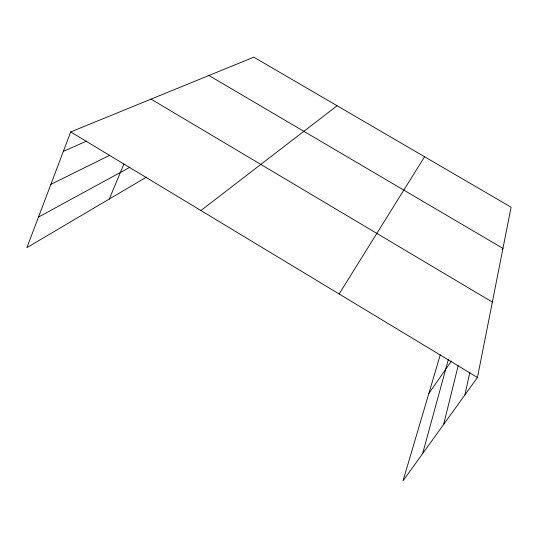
<?xml version="1.0" encoding="UTF-8"?>
<svg xmlns="http://www.w3.org/2000/svg" width="538" height="538" viewBox="0 0 538 538"><rect width="100%" height="100%" fill="white"/><g stroke="black" fill="none" stroke-linecap="round" stroke-linejoin="round"><path stroke-width="0.81" d="M440.313 354.683L403.023 480.831L477.448 377.488L511.1 207.197L253.801 57.169L70.727 131.924L26.9 247.621L146.511 177.083M464.919 394.879L469.835 372.256M443.648 424.421L458.174 365.652M422.619 453.621L448.329 359.64M109.301 199.026L123.922 164.029M339.128 293.977L424.576 156.746M502.041 249.76L502.956 248.408L208.926 75.495M428.826 393.534L451.382 361.059M200.903 210.526L337.111 105.744M38.467 217.09L129.907 167.271M50.854 184.379L109.624 155.321M63.37 151.339L86.726 141.043M151.03 99.133L492.351 302.08M70.727 131.924L477.448 377.488"/></g></svg>
